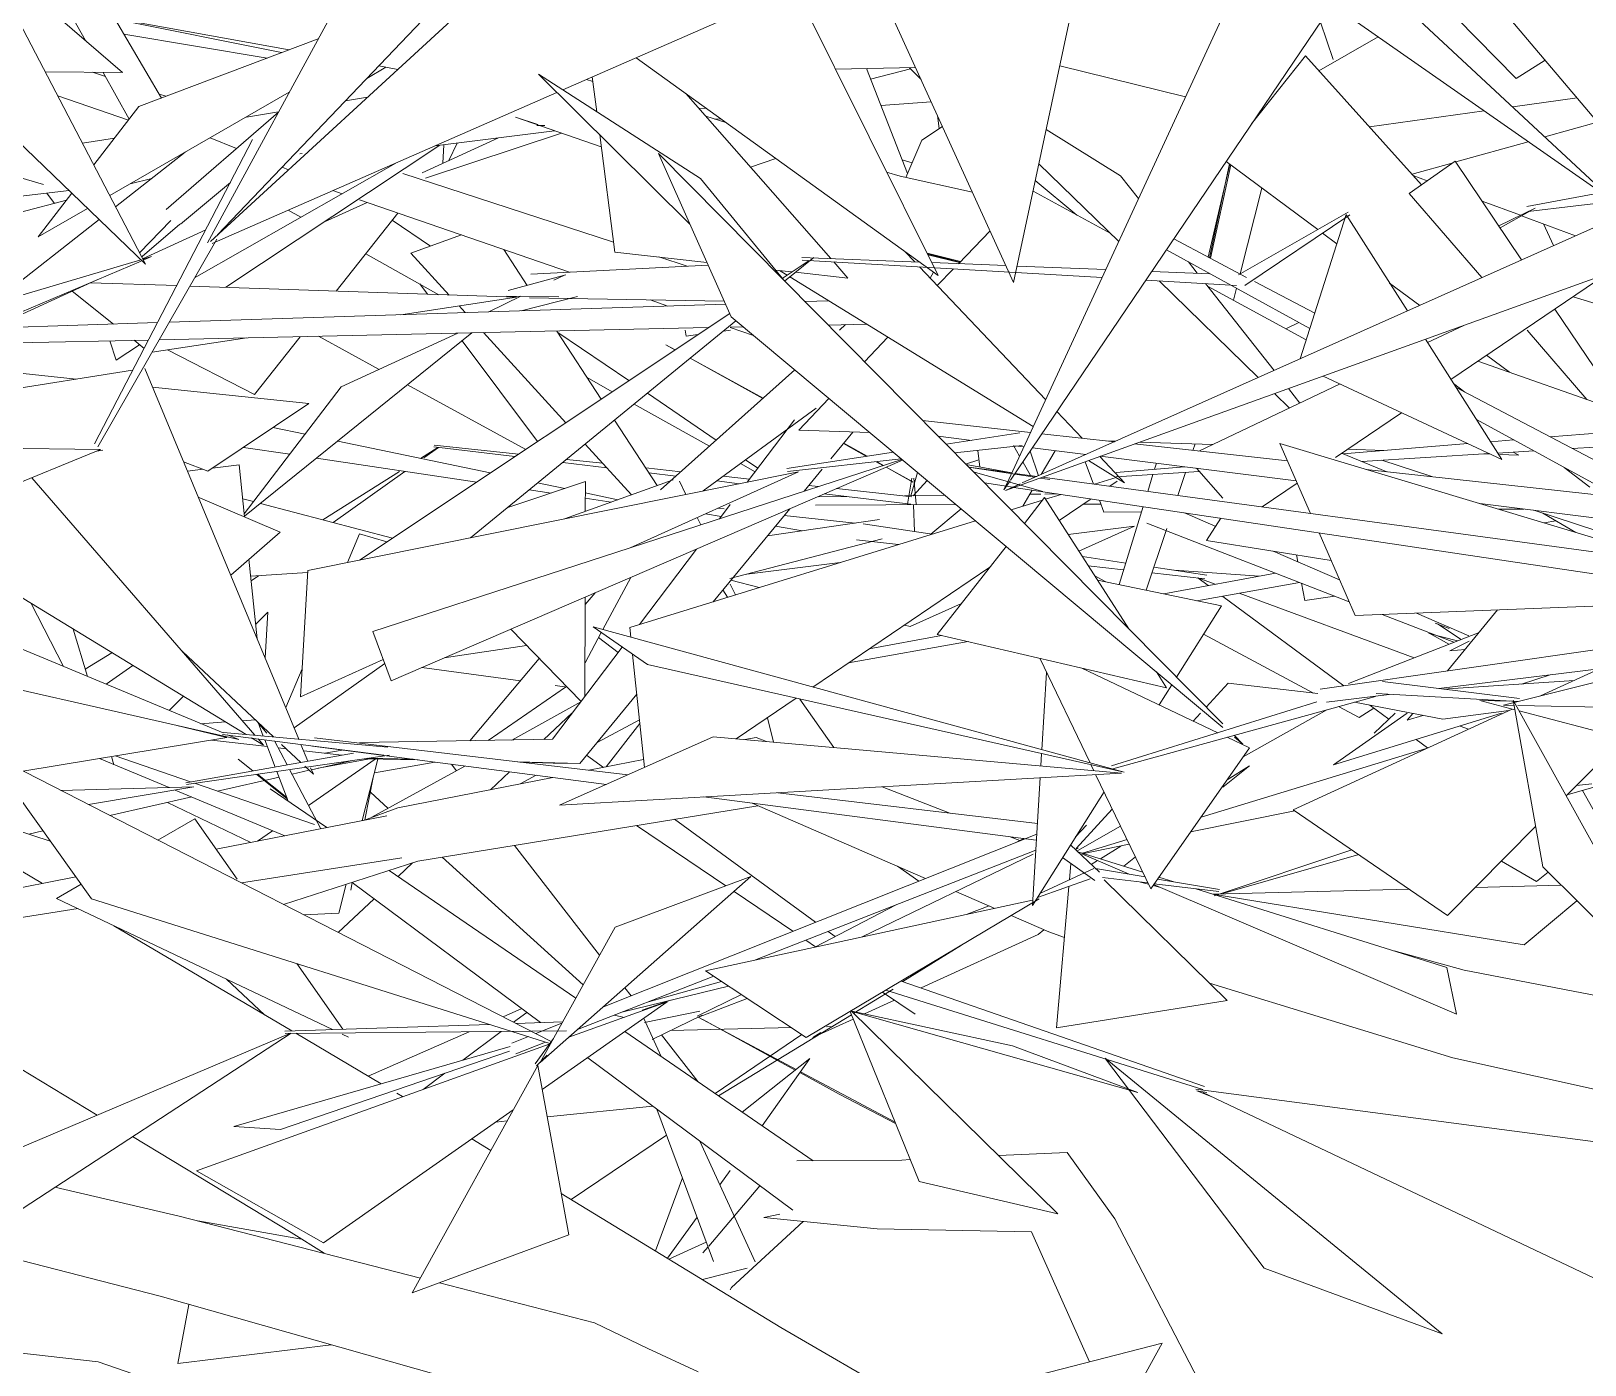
# Model space of a CAD drawing. Header units: millimetres. Extents: x 78096 to 288885, y -20632 to 149556.
# Drawn here: x 250293.4 to 250611.6, y 92564.2 to 92837.4 of the extents above; entities that cross this region are included whole.
import ezdxf

# ---------------------------------------------------------------- set-up
doc = ezdxf.new("R2010")
doc.units = ezdxf.units.MM
doc.layers.add('G-IMPT', color=8, linetype='Continuous', lineweight=9)
doc.layers.add('L-PLNT', color=71, linetype='Continuous', lineweight=9)

# ---------------------------------------------------------------- blocks, each defined once
blk = doc.blocks.new('ZZ-V - Tree Broadleaf 1 - 3dtree rotund SIMPLU-4826059-TOMH A-A')
at = {"layer": 'G-IMPT'}
for p, q in [((24633.05, 92794), (24707.15, 92930.53)), ((24763.08, 92929.82), (24635.14, 92795.63)), ((24822.18, 92898.58), (24798.14, 92785.9)), ((24857.43, 92876.03), (24797.15, 92745.5)), ((24887.23, 92878.02), (24797.53, 92745.41)), ((24798.14, 92785.9), (24758.05, 92873.84)), ((24542.47, 92864.7), (24620.35, 92789.66)), ((24582.74, 92861.94), (24620.35, 92789.66)), ((24693.34, 92849.08), (24633.67, 92794.28)), ((24758.66, 92848.49), (24705.82, 92825.33)), ((24753.57, 92845.83), (24782.71, 92787.29)), ((24896.58, 92843.79), (24930.76, 92803.28)), ((24619.03, 92821.9), (24655.74, 92835.82)), ((24782.71, 92787.29), (24720.84, 92831.91)), ((24700.82, 92828.54), (24734.02, 92807.2)), ((24700.82, 92828.54), (24731.85, 92797.83)), ((24712.77, 92820.86), (24711.85, 92827.97)), ((24613.05, 92803.67), (24649.78, 92824.83)), ((24704.6, 92824.79), (24634.04, 92793.86)), ((24760.7, 92790.76), (24731.01, 92824.57)), ((24619.03, 92821.9), (24609.79, 92809.95)), ((24624.6, 92800.84), (24647.59, 92820.79)), ((24609.91, 92752.86), (24642.31, 92815.14)), ((24716.48, 92792.11), (24713.38, 92816.11)), ((24820.06, 92807.7), (24804.83, 92817.23)), ((24725.41, 92812.28), (24841, 92695.45)), ((24725.41, 92812.28), (24740.33, 92778.81)), ((24955, 92814.11), (24799.91, 92744.81)), ((24744.25, 92809.5), (24749.46, 92811.27)), ((24819.67, 92794.27), (24803.33, 92810.21)), ((24627.51, 92797.83), (24637.75, 92806.39)), ((24734.02, 92807.2), (24751.06, 92786.35)), ((24820.06, 92807.7), (24823.73, 92803.05)), ((24605.3, 92804.15), (24598.4, 92795.23)), ((24802.13, 92804.56), (24817.94, 92795.97)), ((24598.4, 92795.23), (24608.51, 92801.06)), ((24866.69, 92800.27), (24844.22, 92787.43)), ((24867.01, 92799.75), (24845.53, 92785.27)), ((24856.86, 92770.26), (24866.23, 92799.81)), ((24878.79, 92780.06), (24866.3, 92799.69)), ((24619.14, 92791.98), (24625.52, 92798.57)), ((24619.7, 92791.19), (24627.42, 92797.84)), ((24793.32, 92796.49), (24786.83, 92789.72)), ((24610.58, 92752.2), (24634.95, 92794.77)), ((24796.46, 92743.27), (24935.63, 92793.4)), ((24830.93, 92794.79), (24845.87, 92786.93)), ((24531.26, 92752.85), (24619.46, 92790.27)), ((24619.43, 92790.54), (24533.58, 92764.97)), ((24621.61, 92791.19), (24619.83, 92790.66)), ((24619.92, 92790.47), (24621.61, 92791.19)), ((24735.34, 92790), (24716.48, 92792.11)), ((24750.76, 92786.72), (24756.25, 92790.38)), ((24751.26, 92786.15), (24757.22, 92791.03)), ((24754.77, 92790.99), (24778.9, 92790.04)), ((24816.26, 92786.88), (24754.86, 92790.46)), ((24764.22, 92786.75), (24761.3, 92790.08)), ((24775.88, 92792.21), (24777.91, 92790.08)), ((24781.39, 92789.94), (24796.58, 92789.34)), ((24829.43, 92792.56), (24858.83, 92776.47)), ((24833.96, 92790.08), (24835.77, 92787.79)), ((24752.74, 92788.04), (24749.37, 92788.42)), ((24750.22, 92788.32), (24751.75, 92787.38)), ((24752.33, 92787.03), (24802.17, 92756.37)), ((24764.22, 92786.75), (24753.47, 92787.96)), ((24778.88, 92789.06), (24804.71, 92761.88)), ((24785.81, 92788.66), (24782.52, 92785.23)), ((24798.86, 92789.25), (24817.02, 92788.53)), ((24843.78, 92785.27), (24825.23, 92786.35)), ((24826.45, 92788.16), (24838.33, 92787.68)), ((24887.71, 92766.04), (24919.64, 92787.63)), ((24848.24, 92766.41), (24827.95, 92786.2)), ((24837.46, 92785.64), (24851.49, 92767.86)), ((24837.86, 92785.14), (24858.09, 92774.14)), ((24847.49, 92786.08), (24859.82, 92779.59)), ((24664.2, 92729), (24740, 92779.55)), ((24686.9, 92733.57), (24741.29, 92778.01)), ((24841, 92694.73), (24740.33, 92778.81)), ((24882.92, 92773.56), (24890.37, 92777.09)), ((24772.4, 92774.68), (24767.58, 92769.65)), ((24898.16, 92749.6), (24882.48, 92774.25)), ((24893.23, 92769.77), (24931.77, 92756.19)), ((24836.08, 92751.36), (24865.04, 92765.09)), ((24854.42, 92764.15), (24856.77, 92761.17)), ((24861.55, 92766.71), (24898.16, 92749.6)), ((24888.24, 92765.2), (24890.58, 92763.42)), ((24888.76, 92764.37), (24934.01, 92740.58)), ((24760.34, 92762.1), (24754.14, 92755.63)), ((24854.64, 92760.16), (24851.6, 92763.13)), ((24807.03, 92759.44), (24812.21, 92753.99)), ((24864.07, 92750.05), (24877.61, 92759.21)), ((24892.95, 92757.8), (24922, 92741.9)), ((24908.02, 92754.25), (24958.47, 92758.38)), ((24754.14, 92755.63), (24768.69, 92755.13)), ((24779.52, 92757.59), (24801.61, 92755.16)), ((24784.32, 92752.74), (24799.42, 92755.05)), ((24803.95, 92754.9), (24818.82, 92753.26)), ((24958.96, 92754.74), (24912.54, 92751.87)), ((24528.51, 92752.89), (24611.15, 92751.66)), ((24563.74, 92732.19), (24611.15, 92751.66)), ((24610.41, 92751.31), (24611.6, 92751.54)), ((24782.68, 92754.4), (24789.56, 92753.54)), ((24786.08, 92750.96), (24799.87, 92752.5)), ((24799.37, 92750.31), (24798.14, 92752.5)), ((24798.38, 92752.44), (24800.25, 92752.21)), ((24801.99, 92751.99), (24812.93, 92750.63)), ((24817.2, 92753.44), (24819.07, 92753.38)), ((24822.94, 92752.81), (24854.23, 92749.36)), ((24824.03, 92753.2), (24838.87, 92752.69)), ((24858.96, 92738.55), (24852.68, 92752.89)), ((24852.68, 92752.89), (24934.65, 92728.27)), ((24865.63, 92750.78), (24891.16, 92752.87)), ((24866.55, 92751.72), (24873.98, 92751.46)), ((24895.84, 92753.25), (24900.55, 92753.64)), ((24904.67, 92751.38), (24897.32, 92750.93)), ((24666.95, 92714.36), (24775.25, 92749.65)), ((24775.41, 92749.51), (24670.7, 92704.28)), ((24751.72, 92747.76), (24773.52, 92751.09)), ((24751.83, 92747.14), (24775.14, 92749.74)), ((24788.44, 92748.57), (24797.8, 92746.91)), ((24801.58, 92746.34), (24800.04, 92749.11)), ((24803.24, 92746.3), (24801.52, 92751.3)), ((24813.49, 92749.41), (24820.89, 92744.86)), ((24815.78, 92750.23), (24820.89, 92744.86)), ((24815.88, 92750.27), (24856.02, 92745.28)), ((24865.33, 92750.9), (24874.59, 92747.12)), ((24895.55, 92750.82), (24869.49, 92749.2)), ((24894.43, 92750.75), (24895.79, 92750.71)), ((24897.5, 92750.65), (24901.59, 92750.5)), ((24900.43, 92751.14), (24901.59, 92750.5)), ((24754.09, 92747.1), (24653.58, 92726.87)), ((24719.65, 92731.53), (24754.09, 92747.1)), ((24788.95, 92748.06), (24797.78, 92746.86)), ((24789.37, 92747.96), (24802.51, 92745.98)), ((24789.89, 92747.11), (24804.13, 92743.09)), ((24797.14, 92745.49), (24796.18, 92743.41)), ((24797.41, 92745.22), (24796.18, 92743.41)), ((24798.45, 92746.77), (24802.93, 92746.16)), ((24803.54, 92745.82), (24805.55, 92745.52)), ((24804.06, 92746.01), (24986.28, 92721.26)), ((24819.13, 92745.94), (24814.69, 92744.56)), ((24817.84, 92744.14), (24819.37, 92745.17)), ((24819.13, 92746.98), (24833.12, 92748.12)), ((24836.18, 92747.14), (24819.14, 92746.09)), ((24841, 92741.7), (24835.58, 92747.82)), ((24870.33, 92747.59), (24993.56, 92734.02)), ((24910.88, 92747.99), (24916.16, 92743.97)), ((24792.16, 92744.81), (24797.96, 92743.94)), ((24799.52, 92744.64), (24796.46, 92743.27)), ((24798.22, 92743.91), (24969.89, 92718.25)), ((24800.35, 92736.54), (24804.48, 92741.81)), ((24804.48, 92741.81), (24821.72, 92714.94)), ((24807.87, 92742.46), (24804.69, 92741.48)), ((24849.06, 92739.9), (24856.25, 92744.76)), ((24804.07, 92741.29), (24797.62, 92739.3)), ((24807.48, 92737.13), (24814.01, 92741.55)), ((24893.6, 92740.6), (24990.47, 92728.55)), ((24790.33, 92737.05), (24719.55, 92715.22)), ((24840.61, 92737.57), (24837.63, 92733.01)), ((24863.17, 92728.95), (24837.63, 92733.01)), ((24868.12, 92717.66), (24860.71, 92734.57)), ((24782.52, 92713.78), (24796.63, 92731.79)), ((24652.14, 92701.02), (24653.58, 92726.87)), ((24757.02, 92703.01), (24793.31, 92727.55)), ((24860.94, 92702.55), (24988.52, 92720.94)), ((24868.12, 92717.66), (24948.86, 92720.85)), ((24887.01, 92706.31), (24897.24, 92718.81)), ((24666.95, 92714.36), (24670.7, 92704.28)), ((24712.06, 92715.31), (24723.17, 92707.6)), ((24712.06, 92715.31), (24820.81, 92685.56)), ((24719.76, 92713.2), (24719.55, 92715.22)), ((24782.52, 92713.78), (24829.46, 92702.87)), ((24898.51, 92699.28), (24956.18, 92713.81)), ((24887.49, 92710.41), (24891.46, 92712.43)), ((24887.49, 92710.41), (24890.61, 92710.71)), ((24652.14, 92701.02), (24669.07, 92708.67)), ((24722.55, 92686.54), (24720.13, 92709.71)), ((24723.17, 92707.6), (24820.81, 92685.56)), ((24885.22, 92702.69), (24937.39, 92709.08)), ((24827.39, 92706.1), (24829.46, 92702.87)), ((24901.72, 92700.65), (24873.68, 92704.12)), ((24886.14, 92702.58), (24912.92, 92704.33)), ((24902.16, 92703.63), (24908, 92705.48)), ((24918.12, 92706.72), (24906.08, 92701.18)), ((24741.33, 92692.4), (24753.64, 92700.72)), ((24818.48, 92686.27), (24872.23, 92701.1)), ((24862.25, 92699.88), (24875.04, 92701.45)), ((24901.4, 92700.06), (24872.39, 92701.68)), ((24818.21, 92686.84), (24860.26, 92700)), ((24900.23, 92698.49), (24855.4, 92677.88)), ((24878.75, 92697.63), (24863.66, 92687.09)), ((24863.66, 92687.09), (24898.1, 92697.63)), ((24867.97, 92699.93), (24886.05, 92696.41)), ((24878.74, 92696.2), (24879.89, 92697.61)), ((24899.59, 92698.2), (24886.05, 92696.41)), ((24899.71, 92700.15), (24893.64, 92700.22)), ((24893.64, 92700.22), (24900.79, 92698.34)), ((24900.63, 92699.24), (24898.51, 92699.28)), ((24900.44, 92700.33), (24906.54, 92666.18)), ((24931.24, 92644.76), (24900.52, 92700.19)), ((24993.22, 92697.46), (24901.44, 92699.22)), ((24901.67, 92698.12), (24984.03, 92676.51)), ((24878.74, 92696.2), (24881.94, 92697.21)), ((24736.65, 92692.81), (24705.15, 92678.79)), ((24736.65, 92692.81), (24820.23, 92685.4)), ((24843.31, 92693.12), (24845.09, 92691.31)), ((24845.09, 92691.31), (24843.38, 92692.75)), ((24911.31, 92680.72), (24923.02, 92692.51)), ((24820.23, 92685.4), (24705.15, 92678.79)), ((24887, 92656.23), (24855.4, 92677.88)), ((24887, 92656.23), (24905.06, 92674.43)), ((24929.49, 92643.37), (24906.54, 92666.18))]:
    blk.add_line(p, q, dxfattribs=at)
blk = doc.blocks.new('ZZ-V - Tree Broadleaf 2 - 3dtree rotund SIMPLU-4826084-TOMH A-A')
at = {"layer": 'G-IMPT'}
for p, q in [((24872.74, 92856.6), (24901.07, 92827.63)), ((24869.01, 92851.08), (24919.08, 92804.4)), ((24615.64, 92828.87), (24592.65, 92848.76)), ((24649.78, 92833.56), (24599.8, 92842.58)), ((24604.55, 92841.72), (24608.05, 92835.44)), ((24863.39, 92842.78), (24918.45, 92804.28)), ((24614, 92840.01), (24623.64, 92823.64)), ((24860.97, 92839.2), (24863.57, 92831.53)), ((24872.82, 92836.18), (24860.68, 92829.25)), ((24857.95, 92832.28), (24846.89, 92818.39)), ((24857.95, 92832.28), (24881.69, 92805.9)), ((24907.02, 92831.42), (24901.07, 92827.63)), ((24599.86, 92829.04), (24615.64, 92828.87)), ((24611.68, 92828.92), (24617.03, 92819.31)), ((24669.6, 92829.98), (24665.71, 92827.69)), ((24672.06, 92829.53), (24668.14, 92830.24)), ((24778.09, 92829.89), (24761.67, 92829.55)), ((24777.03, 92829.63), (24768.87, 92827.5)), ((24833.36, 92823.91), (24807.61, 92830.28)), ((24711.97, 92827.06), (24710.68, 92827.45)), ((24665.85, 92823.83), (24661.32, 92823.08)), ((24735.28, 92821.49), (24733.62, 92821.59)), ((24781.29, 92822.87), (24770.98, 92822.13)), ((24900.36, 92821.86), (24913.53, 92823.7)), ((24647.6, 92820.81), (24641.02, 92819.73)), ((24713.7, 92813.64), (24696.11, 92819.73)), ((24700.72, 92818.27), (24696.11, 92819.73)), ((24739.21, 92818.66), (24735.09, 92819.93)), ((24738.19, 92819.39), (24736.96, 92819.35)), ((24871.02, 92817.76), (24894.49, 92821.04)), ((24917.75, 92818.7), (24906.97, 92815.69)), ((24614.04, 92815.45), (24607.47, 92814.41)), ((24638.97, 92813.31), (24633.59, 92815.5)), ((24677.03, 92808.37), (24692.69, 92815.5)), ((24677.71, 92807.28), (24705.59, 92816.45)), ((24704.14, 92816.95), (24679.64, 92813.85)), ((24700.54, 92818.01), (24702.17, 92818.04)), ((24599.5, 92805.94), (24577.88, 92812.31)), ((24628.52, 92812.58), (24614.24, 92801.4)), ((24651.94, 92812.26), (24652.48, 92812.28)), ((24681.43, 92814.07), (24681.29, 92810.3)), ((24682.5, 92810.86), (24684.21, 92814.43)), ((24903.52, 92814.72), (24888.68, 92810.57)), ((24649.65, 92808.96), (24648.35, 92809.49)), ((24777.38, 92810.39), (24775.35, 92811)), ((24842.42, 92810.12), (24838.02, 92791.06)), ((24842.34, 92810.17), (24838.25, 92790.94)), ((24842.64, 92809.95), (24838.45, 92790.83)), ((24841.67, 92810.67), (24860.45, 92796.7)), ((24879.17, 92804.14), (24888.58, 92810.72)), ((24888.15, 92810.42), (24879.75, 92808.07)), ((24888.58, 92810.72), (24902.19, 92790.52)), ((24617.21, 92806.06), (24621.66, 92807.21)), ((24774.95, 92807.64), (24772.15, 92808.5)), ((24789.72, 92804.36), (24774.95, 92807.64)), ((24882.86, 92806.72), (24880.01, 92807.77)), ((24903.24, 92801.42), (24928.34, 92806.15)), ((24604.71, 92804.72), (24569.5, 92800.59)), ((24594.8, 92800.3), (24604.19, 92802.71)), ((24600.18, 92804.19), (24601.71, 92802.08)), ((24657.05, 92798.31), (24665.76, 92802.28)), ((24848.99, 92805.23), (24844.52, 92787.64)), ((24879.17, 92804.14), (24894.04, 92786.87)), ((24901.94, 92799.64), (24894.08, 92802.55)), ((24903.52, 92800.44), (24930.52, 92803.57)), ((24649.6, 92800.68), (24652.17, 92799.24)), ((24672.05, 92800.11), (24659.42, 92784.11)), ((24897.49, 92797.49), (24904.94, 92801.09)), ((24897.78, 92797.07), (24903.85, 92800.48)), ((24913.24, 92795.45), (24902.19, 92799.55)), ((24610.88, 92798.77), (24588.66, 92781.37)), ((24632.7, 92796.67), (24619.78, 92790.74)), ((24678.76, 92793.32), (24670.9, 92798.66)), ((24861.41, 92795.98), (24864.33, 92793.82)), ((24665.48, 92791.78), (24680.47, 92783.38)), ((24787.26, 92790.17), (24780.43, 92791.88)), ((24787.15, 92790.05), (24780.48, 92791.77)), ((24787.05, 92789.95), (24780.6, 92791.53)), ((24610.23, 92786.36), (24588.86, 92776.55)), ((24678.14, 92783.46), (24676.56, 92785.57)), ((24843.77, 92784.71), (24843.15, 92782.26)), ((24875.16, 92785.75), (24881.31, 92781.18)), ((24625.2, 92777.74), (24739.15, 92781.45)), ((24755.38, 92781.98), (24760.28, 92782.14)), ((24908.98, 92780.43), (24923.3, 92759.18)), ((24586.97, 92776.49), (24622.81, 92777.66)), ((24740.09, 92776.73), (24742.75, 92776.79)), ((24760.14, 92777.17), (24768.07, 92777.35)), ((24853.91, 92776.41), (24856.58, 92777.7)), ((24593.72, 92773.49), (24620.96, 92774.09)), ((24623.15, 92774.14), (24735.63, 92776.63)), ((24652.06, 92774.78), (24642.7, 92762.93)), ((24655.78, 92774.86), (24668.23, 92768.07)), ((24700.64, 92753.3), (24685.24, 92773.95)), ((24719.34, 92765.77), (24704.78, 92775.65)), ((24903.29, 92776.14), (24915.54, 92761.91)), ((24624.86, 92772.1), (24642.7, 92762.93)), ((24728.81, 92772.08), (24726.95, 92773.11)), ((24726.95, 92773.11), (24728.8, 92772.08)), ((24895.02, 92770.98), (24899.73, 92767.48)), ((24617.73, 92767.9), (24573.76, 92761.01)), ((24606.17, 92766.09), (24576.35, 92769.23)), ((24620.2, 92768.29), (24651.78, 92692.31)), ((24731.91, 92770.35), (24746.76, 92762.1)), ((24746.84, 92762.17), (24731.93, 92770.37)), ((24653.79, 92761.07), (24621.8, 92764.44)), ((24674.03, 92764.91), (24698.23, 92751.7)), ((24710.79, 92766.39), (24715.94, 92763.51)), ((24653.79, 92761.07), (24633.13, 92747.21)), ((24720.45, 92760.98), (24735.84, 92752.36)), ((24737.24, 92753.61), (24723.14, 92763.18)), ((24676.69, 92749.84), (24680.26, 92752.09)), ((24680.36, 92752.08), (24677.39, 92749.96)), ((24679.39, 92752.19), (24695.98, 92750.2)), ((24696.75, 92750.71), (24679.47, 92752.58)), ((24763.31, 92752.89), (24768.05, 92750.26)), ((24763.35, 92752.95), (24768.13, 92750.27)), ((24835.32, 92752.81), (24834.88, 92751.49)), ((24628.16, 92749.13), (24633.13, 92747.21)), ((24639.56, 92748.52), (24634.1, 92747.86)), ((24639.56, 92748.52), (24640.66, 92737.86)), ((24705.8, 92749.02), (24714.87, 92747.93)), ((24714.04, 92748.84), (24706.57, 92749.65)), ((24742.23, 92748.77), (24745.19, 92747.11)), ((24745.74, 92747.84), (24743.26, 92749.52)), ((24770.01, 92749.17), (24771.4, 92748.4)), ((24770.27, 92749.06), (24771.44, 92748.41)), ((24791.06, 92749.56), (24788.33, 92748.68)), ((24812.82, 92749.16), (24814.5, 92744.59)), ((24827.39, 92748.84), (24827.02, 92747.62)), ((24597.08, 92745.88), (24642.79, 92693.12)), ((24632.08, 92747.61), (24628.95, 92747.24)), ((24656.69, 92737.25), (24672.39, 92747.14)), ((24673.5, 92747.19), (24658.78, 92736.7)), ((24694.38, 92739.69), (24710.45, 92745.08)), ((24710.45, 92745.08), (24710.44, 92739)), ((24729.97, 92747.12), (24722.8, 92747.89)), ((24723.44, 92746.89), (24728.97, 92746.23)), ((24737.38, 92745.22), (24741.98, 92744.66)), ((24744.05, 92745.6), (24738.69, 92746.18)), ((24772.03, 92748.04), (24777.48, 92745.01)), ((24772.06, 92748.06), (24777.48, 92745.02)), ((24777.29, 92745.78), (24776.41, 92740.45)), ((24778.48, 92746.95), (24777.07, 92742.18)), ((24780.45, 92745.3), (24777.61, 92742.19)), ((24777.73, 92745.78), (24778.21, 92740.45)), ((24826.69, 92746.56), (24825.62, 92743.08)), ((24833.36, 92746.97), (24831.78, 92742.24)), ((24631.17, 92741.89), (24647.96, 92734.75)), ((24758.14, 92744.07), (24756.21, 92744.28)), ((24758.24, 92741.94), (24764.01, 92742.01)), ((24759.36, 92742.57), (24777.11, 92740.44)), ((24777.31, 92742), (24761.89, 92743.67)), ((24775.78, 92742.17), (24784.07, 92742.28)), ((24801.46, 92742.5), (24803.71, 92742.53)), ((24804.54, 92742.54), (24807.12, 92742.58)), ((24786.36, 92740.37), (24757.57, 92740.25)), ((24777.87, 92734.85), (24777.66, 92740.33)), ((24787.39, 92739.51), (24781.19, 92734.35)), ((24816.01, 92740.49), (24812.43, 92740.48)), ((24815.72, 92741.29), (24816.63, 92738.81)), ((24816.63, 92738.81), (24824.32, 92738.87)), ((24824.65, 92739.96), (24819.74, 92724)), ((24839.53, 92735.92), (24833.12, 92738.69)), ((24897.48, 92739.44), (24902.65, 92739.48)), ((24913.27, 92734.69), (24906.55, 92738.62)), ((24571.76, 92735.49), (24640.97, 92693.29)), ((24829.52, 92735.51), (24825.28, 92722.85)), ((24866.87, 92720.49), (24825.41, 92736.6)), ((24906.81, 92736.63), (24909.19, 92737.08)), ((24637.81, 92725.93), (24647.96, 92734.75)), ((24664.2, 92734.39), (24661.7, 92728.5)), ((24669.82, 92732.75), (24664.2, 92734.39)), ((24641.55, 92729.18), (24643.22, 92712.9)), ((24864.92, 92724.95), (24851.29, 92730.84)), ((24856.08, 92730.08), (24856.33, 92728.66)), ((24828.92, 92722.09), (24851.77, 92726.36)), ((24636.29, 92693.61), (24564.79, 92723.38)), ((24643.49, 92725.8), (24642.01, 92724.75)), ((24840.72, 92719.62), (24815.31, 92724.93)), ((24835.64, 92720.68), (24856.69, 92724.45)), ((24857.12, 92724.28), (24857.76, 92720.73)), ((24596.95, 92720.13), (24603.56, 92707.23)), ((24710.41, 92721.43), (24710.37, 92701.12)), ((24840.72, 92719.62), (24831.52, 92705.04)), ((24857.76, 92720.73), (24863.91, 92721.64)), ((24645.41, 92718.33), (24642.92, 92715.84)), ((24645.41, 92718.33), (24644.84, 92709.01)), ((24888.29, 92712.17), (24873.61, 92717.88)), ((24891.38, 92713.52), (24880.65, 92718.15)), ((24605.58, 92714.87), (24608.48, 92705.19)), ((24695.16, 92714.85), (24709.57, 92700.06)), ((24717.19, 92710.12), (24713.15, 92713.13)), ((24768.57, 92710.82), (24783.36, 92713.58)), ((24893.47, 92714.21), (24866.74, 92703.71)), ((24889.07, 92712.48), (24883.21, 92713.95)), ((24887.28, 92711.78), (24883.4, 92714)), ((24887.37, 92715.03), (24884.49, 92716.11)), ((24889.82, 92712.77), (24884.93, 92715.97)), ((24608.04, 92706.64), (24613.47, 92710.05)), ((24627.95, 92710.26), (24646.61, 92692.78)), ((24681.53, 92708.96), (24698.42, 92711.49)), ((24764.31, 92707.94), (24788.81, 92712.32)), ((24617.74, 92707.45), (24612.32, 92703.59)), ((24652.46, 92706.77), (24649.08, 92698.81)), ((24669.38, 92707.83), (24650.79, 92694.68)), ((24676.97, 92706.99), (24697.15, 92704.26)), ((24803.49, 92708.91), (24813.81, 92687.48)), ((24812.15, 92706.9), (24839.94, 92693.64)), ((24579.62, 92705.82), (24639.47, 92692.28)), ((24803.93, 92690.18), (24804.89, 92705.99)), ((24837.59, 92698.9), (24842.1, 92703.8)), ((24860.42, 92701.66), (24842.1, 92703.8)), ((24628.14, 92701.11), (24625.23, 92698.21)), ((24704.24, 92703.31), (24706.74, 92702.97)), ((24830.53, 92703.48), (24827.93, 92699.37)), ((24709.49, 92699.95), (24695.4, 92692.16)), ((24701.96, 92692.27), (24707.66, 92697.63)), ((24834.94, 92696.02), (24836.42, 92697.63)), ((24862.27, 92698.36), (24845.18, 92688.7)), ((24871.99, 92693.55), (24876.26, 92697.63)), ((24636.99, 92692.66), (24626.75, 92695.16)), ((24631.73, 92695.5), (24636.76, 92695.86)), ((24640.21, 92696.1), (24642.86, 92696.28)), ((24643.4, 92695.78), (24645.21, 92693.54)), ((24643.43, 92695.76), (24644.49, 92692.97)), ((24712.84, 92691.63), (24721.53, 92696.29)), ((24721.6, 92695.57), (24714.7, 92686.64)), ((24891.29, 92694.39), (24889.6, 92695.03)), ((24595.25, 92685.81), (24636.99, 92692.66)), ((24636.14, 92693.32), (24669.15, 92689.09)), ((24636.34, 92693.71), (24669.96, 92690.67)), ((24639.47, 92692.28), (24637.16, 92693.24)), ((24642.04, 92692.64), (24644.52, 92691.12)), ((24643.42, 92692.39), (24644.52, 92691.12)), ((24644.78, 92692.22), (24646.92, 92686.63)), ((24646.8, 92691.96), (24649.38, 92687.07)), ((24648.25, 92691.24), (24652.18, 92687.56)), ((24652.21, 92691.26), (24653.64, 92687.82)), ((24654.55, 92690.88), (24714.77, 92683.07)), ((24654.95, 92692.63), (24719.12, 92685.01)), ((24745.4, 92692.69), (24743.11, 92692.24)), ((24747.57, 92691.84), (24745.4, 92692.69)), ((24841.86, 92692.72), (24846.47, 92690.53)), ((24587.93, 92689.56), (24609.28, 92659.65)), ((24587.93, 92689.56), (24703.46, 92630.38)), ((24610.95, 92688.38), (24625.2, 92682.43)), ((24613.38, 92688.78), (24613.9, 92687.05)), ((24614.15, 92688.91), (24629.61, 92683.59)), ((24628.62, 92683.41), (24662.94, 92689.45)), ((24628.75, 92683.02), (24670.31, 92689.09)), ((24639.33, 92688.24), (24642.38, 92685.83)), ((24639.33, 92688.24), (24642.33, 92685.83)), ((24722.38, 92688.16), (24711.18, 92685.95)), ((24803.73, 92686.86), (24803.88, 92689.38)), ((24846.47, 92690.53), (24826.23, 92661.7)), ((24882.63, 92690.4), (24836.53, 92676.37)), ((24643.19, 92685.13), (24649.41, 92680.13)), ((24643.27, 92685.14), (24649.32, 92680.38)), ((24647.27, 92685.72), (24649.6, 92679.65)), ((24649.88, 92686.11), (24656.26, 92674)), ((24653, 92686.79), (24654.75, 92685.14)), ((24654.19, 92686.49), (24654.75, 92685.14)), ((24685.76, 92686.83), (24666.75, 92676.33)), ((24703.79, 92684.5), (24672.06, 92678.25)), ((24690.99, 92681.98), (24694.9, 92685.65)), ((24697.09, 92683.18), (24700.37, 92684.94)), ((24813.99, 92687.1), (24814.57, 92685.9)), ((24814.95, 92685.1), (24826.23, 92661.7)), ((24630.29, 92682.56), (24602.97, 92681.85)), ((24608.66, 92678.94), (24630.29, 92682.56)), ((24626.43, 92681.92), (24648.88, 92672.54)), ((24630.43, 92683.3), (24654.98, 92674.85)), ((24645.88, 92682.19), (24657.51, 92674.23)), ((24749.86, 92681.36), (24803.01, 92675.05)), ((24785.11, 92677.18), (24771.25, 92682.59)), ((24801.99, 92658.27), (24803.58, 92684.45)), ((24816.67, 92681.53), (24801.99, 92658.27)), ((24921.31, 92683.72), (24911.5, 92680.91)), ((24913.4, 92682.82), (24916.56, 92683.18)), ((24917.36, 92676.96), (24914.68, 92681.82)), ((24672.06, 92678.25), (24664.99, 92675.7)), ((24745.76, 92678.71), (24676.16, 92667.36)), ((24734.68, 92680.49), (24802.8, 92671.65)), ((24780.12, 92663.81), (24744.64, 92679.2)), ((24600.85, 92671.46), (24588.23, 92675.52)), ((24622.86, 92671.66), (24630.46, 92676.03)), ((24639.17, 92663.65), (24630.46, 92676.03)), ((24634.86, 92669.78), (24669.76, 92676.63)), ((24810.93, 92669.95), (24818.36, 92678.02)), ((24855.73, 92677.66), (24834.4, 92673.34)), ((24599.25, 92662.8), (24580.07, 92674.16)), ((24802.88, 92672.87), (24714.16, 92637.53)), ((24799.43, 92671.58), (24797.47, 92672.34)), ((24798.75, 92671.23), (24800.21, 92671.99)), ((24813.08, 92674.69), (24810.85, 92672.31)), ((24820.06, 92674.5), (24811.28, 92669.54)), ((24821.38, 92671.76), (24812.25, 92668.99)), ((24802.68, 92669.6), (24745.27, 92647.12)), ((24767.14, 92651.83), (24802.16, 92668.78)), ((24815.71, 92665.09), (24809.83, 92670.69)), ((24810.95, 92669.81), (24811.34, 92669.99)), ((24811.3, 92669.28), (24824.58, 92665.12)), ((24821.82, 92664.67), (24812.1, 92668.84)), ((24821.84, 92670.8), (24812.5, 92668.91)), ((24867.41, 92669.65), (24839.21, 92660.21)), ((24868.82, 92668.69), (24841, 92660.72)), ((24640.01, 92662.88), (24672.86, 92668.06)), ((24676.16, 92667.36), (24648.63, 92658.46)), ((24670.3, 92665.46), (24708.5, 92639.29)), ((24672.1, 92664.23), (24675.05, 92667)), ((24803.52, 92660.7), (24814.57, 92665.84)), ((24814.78, 92663.36), (24808.17, 92668.07)), ((24809.87, 92666.87), (24809.58, 92663.52)), ((24825.06, 92664.12), (24814.91, 92665.85)), ((24898.04, 92667.35), (24905.24, 92663.17)), ((24550.74, 92653.28), (24606.08, 92664.14)), ((24602.13, 92659.72), (24607.16, 92662.62)), ((24662.68, 92663), (24701.29, 92634.27)), ((24744.36, 92664.2), (24701.18, 92626.08)), ((24744.36, 92664.2), (24716.56, 92653.85)), ((24803.02, 92659.92), (24813.82, 92663.7)), ((24825.65, 92662.89), (24816.37, 92664.02)), ((24841.91, 92638.77), (24816.72, 92663.49)), ((24825.78, 92662.63), (24824.14, 92663.07)), ((24828.01, 92662.02), (24826.7, 92662.38)), ((24888.83, 92635.97), (24826.81, 92662.53)), ((24840.15, 92661.14), (24826.95, 92662.73)), ((24840.32, 92661.52), (24827.62, 92663.68)), ((24827.9, 92664.08), (24830.96, 92663.11)), ((24910.3, 92662.44), (24892.71, 92661.98)), ((24907.65, 92665.08), (24905.24, 92663.17)), ((24602.13, 92659.72), (24658.68, 92632.85)), ((24609.28, 92659.65), (24703.2, 92630.02)), ((24659.85, 92652.72), (24667.21, 92659.64)), ((24735.03, 92644.91), (24802.05, 92659.35)), ((24755.7, 92631.22), (24803.39, 92659.63)), ((24794.27, 92657.67), (24786.33, 92661.12)), ((24809.46, 92662.18), (24806.93, 92633.2)), ((24835.45, 92661.71), (24886.84, 92645.58)), ((24879.13, 92661.62), (24838.93, 92660.55)), ((24838.93, 92660.55), (24902.72, 92650.23)), ((24913.51, 92659.25), (24902.72, 92650.23)), ((24561.65, 92650.54), (24606.56, 92657.62)), ((24757.44, 92649.74), (24774.11, 92658.41)), ((24793.12, 92658.17), (24788.66, 92656.46)), ((24805.38, 92652.85), (24797.64, 92656.21)), ((24650.32, 92632.57), (24613.9, 92654.13)), ((24701.18, 92626.08), (24716.56, 92653.85)), ((24808.55, 92651.73), (24805.38, 92652.85)), ((24610.45, 92615.33), (24555.56, 92648.58)), ((24660.81, 92632.92), (24651.34, 92646.38)), ((24890.41, 92645.05), (24876.1, 92648.95)), ((24644.72, 92635.89), (24636.93, 92643.18)), ((24736.74, 92643.78), (24708.87, 92632.87)), ((24735.03, 92644.91), (24755.7, 92631.22)), ((24888.83, 92635.97), (24886.84, 92645.58)), ((24923.53, 92638.65), (24890.41, 92645.05)), ((24717.93, 92636.41), (24739.79, 92641.76)), ((24723.38, 92638.55), (24738.36, 92642.71)), ((24742.42, 92640.02), (24733.33, 92635.56)), ((24888.1, 92627.03), (24838.24, 92642.37)), ((24693.58, 92635.44), (24697.44, 92637.14)), ((24701.61, 92620.55), (24727.23, 92638.5)), ((24707.05, 92631.26), (24727.23, 92638.5)), ((24743.61, 92639.23), (24733.6, 92635.41)), ((24841.91, 92638.77), (24806.93, 92633.2)), ((24648.92, 92632.52), (24690.81, 92633.92)), ((24695.74, 92634.34), (24698.47, 92636.37)), ((24696.19, 92634.1), (24705.8, 92634.42)), ((24705.65, 92634.15), (24700.28, 92632.01)), ((24716.43, 92635.83), (24718.36, 92635.32)), ((24722.42, 92635.14), (24726, 92627.31)), ((24733.88, 92636.62), (24722.54, 92634.3)), ((24734.38, 92635.79), (24724.11, 92630.82)), ((24753.64, 92624.7), (24733.58, 92635.4)), ((24753.44, 92624.55), (24734.52, 92634.89)), ((24778.81, 92601.73), (24764.65, 92636.56)), ((24764.91, 92636.71), (24807.19, 92595.1)), ((24797.9, 92629.52), (24764.99, 92636.63)), ((24765.09, 92636.53), (24823.61, 92619.96)), ((24574.61, 92582.81), (24650.2, 92632.08)), ((24649.9, 92632.07), (24578.07, 92601.58)), ((24648.96, 92632.06), (24706.56, 92632.57)), ((24668.62, 92621.74), (24651.14, 92632.08)), ((24660.65, 92631.91), (24661.96, 92631.29)), ((24665.94, 92623.33), (24686.63, 92632.4)), ((24685.32, 92626.58), (24693.21, 92632.46)), ((24698.78, 92631.41), (24695.37, 92630.05)), ((24700.19, 92625.84), (24703.91, 92631.01)), ((24718.54, 92632.42), (24757.12, 92605.99)), ((24630.84, 92603.91), (24703.06, 92629.83)), ((24638.45, 92612.99), (24695.02, 92629.39)), ((24694.92, 92628.4), (24648, 92612.38)), ((24702.3, 92630.3), (24696.19, 92627.9)), ((24700.47, 92625.4), (24702.65, 92627.63)), ((24797.9, 92629.52), (24823.61, 92619.96)), ((24675, 92578.91), (24700.7, 92625.51)), ((24707.06, 92590.83), (24700.7, 92625.51)), ((24710.94, 92627.09), (24752.93, 92595.84)), ((24756.45, 92626.92), (24742.55, 92615.96)), ((24756.45, 92626.92), (24746.65, 92613.16)), ((24762.44, 92619.63), (24754.39, 92624.03)), ((24773.87, 92613.9), (24754.53, 92624.22)), ((24933.58, 92616.95), (24888.1, 92627.03)), ((24677.22, 92620.56), (24681.7, 92623.89)), ((24673.01, 92619.12), (24671.81, 92619.85)), ((24773.97, 92613.64), (24762.44, 92619.63)), ((24656.82, 92589.16), (24695.67, 92616.38)), ((24725.07, 92616.57), (24736.72, 92585.31)), ((24638.45, 92612.99), (24648, 92612.38)), ((24650.19, 92591.25), (24617.73, 92610.92)), ((24691.09, 92608.09), (24687.21, 92610.46)), ((24733.9, 92610), (24745.2, 92585.26)), ((24775.25, 92606.13), (24753.74, 92605.96)), ((24776.99, 92606.21), (24775.25, 92606.13)), ((24809.15, 92607.67), (24795.07, 92607.03)), ((24809.15, 92607.67), (24818.87, 92594.11)), ((24656.82, 92589.16), (24630.84, 92603.91)), ((24730.32, 92602.5), (24724.8, 92587.53)), ((24740.09, 92603.95), (24738, 92601.02)), ((24627.29, 92594.66), (24601.83, 92600.56)), ((24750.5, 92571.85), (24705.5, 92599.29)), ((24746.18, 92600.86), (24735.71, 92588.49)), ((24778.81, 92601.73), (24807.19, 92595.1)), ((24676.69, 92581.96), (24627.29, 92594.66)), ((24652.34, 92589.91), (24631.09, 92593.68)), ((24733.32, 92594.44), (24727.3, 92586)), ((24755.02, 92593.55), (24740.36, 92579.99)), ((24750.26, 92595.05), (24747.01, 92594.34)), ((24770.24, 92592.04), (24747.01, 92594.34)), ((24841.05, 92551.36), (24818.87, 92594.11)), ((24656.98, 92587.03), (24650.19, 92591.25)), ((24675, 92578.91), (24707.06, 92590.83)), ((24727.55, 92585.84), (24735.17, 92589.28)), ((24801.84, 92591.4), (24770.24, 92592.04)), ((24813.72, 92564.82), (24801.84, 92591.4)), ((24623.36, 92578.23), (24583.34, 92588.5)), ((24735.59, 92588.35), (24734.53, 92587.09)), ((24734.43, 92581.65), (24743.6, 92583.95)), ((24712.35, 92572.8), (24680.55, 92580.97)), ((24740.36, 92579.99), (24740.09, 92579.51)), ((24707.21, 92554.47), (24623.36, 92578.23)), ((24627.01, 92564.47), (24629.27, 92576.56)), ((24610.65, 92564.79), (24555.48, 92570.99)), ((24723.25, 92567.51), (24712.35, 92572.8)), ((24778.27, 92555.69), (24750.5, 92571.85)), ((24627.01, 92564.47), (24658.39, 92568.3)), ((24723.25, 92567.51), (24733.57, 92562.75)), ((24693.19, 92536.35), (24610.65, 92564.79))]:
    blk.add_line(p, q, dxfattribs=at)
blk = doc.blocks.new('ZZ-V - Tree Broadleaf 2 - 3dtree rotund SIMPLU-4826109-TOMH A-A')
at = {"layer": 'G-IMPT'}
for p, q in [((24648.23, 92832.97), (24614.12, 92839.81)), ((24615.93, 92836.75), (24645.26, 92831.84)), ((24609.48, 92828.94), (24612.15, 92828.07)), ((24768.01, 92829.68), (24776.45, 92808.21)), ((24779.2, 92827.44), (24776.8, 92829.86)), ((24602.42, 92824.11), (24616.89, 92819.13)), ((24623.15, 92824.48), (24624.6, 92824.01)), ((24782.56, 92820.08), (24782.88, 92817.39)), ((24779.38, 92815.02), (24776.1, 92807.39)), ((24783.57, 92817.85), (24779.38, 92815.02)), ((24680.65, 92813.98), (24636.83, 92784.89)), ((24630.4, 92786.82), (24671.6, 92810.33)), ((24673.09, 92808.2), (24716.22, 92794.13)), ((24811.12, 92799.67), (24802.59, 92806.74)), ((24658.76, 92804.69), (24660.61, 92804.06)), ((24664.22, 92802.81), (24707.2, 92788)), ((24908.72, 92793.43), (24906.66, 92797.89)), ((24685.06, 92795.63), (24674.73, 92791.85)), ((24674.73, 92791.85), (24682.53, 92783.31)), ((24693.76, 92792.63), (24698.54, 92785.27)), ((24725.51, 92791.1), (24731.29, 92789.22)), ((24694.66, 92784.21), (24706.43, 92787.43)), ((24699.3, 92787.6), (24735.59, 92789.43)), ((24704.02, 92786.34), (24706.15, 92787.37)), ((24781.72, 92788), (24781.08, 92786.74)), ((24605.33, 92784.11), (24613.81, 92777.36)), ((24609.11, 92785.84), (24626.75, 92785.24)), ((24629.45, 92785.14), (24696.31, 92782.84)), ((24672.64, 92779.28), (24696.31, 92782.84)), ((24684.57, 92781.08), (24685.82, 92779.71)), ((24690.65, 92779.87), (24697.22, 92783.05)), ((24694.33, 92783.1), (24705.04, 92782.91)), ((24697.27, 92780.08), (24708.81, 92782.98)), ((24698.99, 92782.76), (24738.9, 92782.02)), ((24723.73, 92782.3), (24727.32, 92781.06)), ((24938.92, 92774.99), (24912.72, 92782.95)), ((24762.49, 92776.14), (24763.74, 92777.25)), ((24613.06, 92773.92), (24614.38, 92769.98)), ((24618.01, 92774.03), (24620.07, 92772.39)), ((24621.71, 92771.63), (24641.09, 92774.54)), ((24640.65, 92737.98), (24687.23, 92775.56)), ((24660.45, 92764.49), (24684.34, 92775.5)), ((24689.57, 92775.61), (24706.43, 92757.16)), ((24704.59, 92775.94), (24713.65, 92761.98)), ((24731.06, 92774.87), (24730.91, 92776.14)), ((24733.5, 92775.21), (24731.06, 92774.87)), ((24740.16, 92776.14), (24738.76, 92775.94)), ((24740.09, 92776.67), (24744.87, 92775.02)), ((24619.13, 92773.14), (24614.38, 92769.98)), ((24725.83, 92743.43), (24753.32, 92767.96)), ((24660.45, 92764.49), (24640.59, 92738.51)), ((24716.43, 92757.7), (24725.13, 92744.3)), ((24734.59, 92743.18), (24757.74, 92760.13)), ((24753.26, 92757.77), (24743.58, 92744.99)), ((24646.47, 92756.16), (24653.03, 92754.79)), ((24765.25, 92755.25), (24760.71, 92749.74)), ((24649.9, 92750.7), (24640.43, 92752.1)), ((24659.75, 92753.39), (24690.97, 92746.86)), ((24710.42, 92752.79), (24719.91, 92742.41)), ((24790.82, 92751.49), (24791.23, 92748.08)), ((24806.64, 92751.42), (24803.82, 92746.56)), ((24688.2, 92745.01), (24655.4, 92749.88)), ((24883.78, 92746.11), (24873.59, 92749.46)), ((24706.16, 92737.45), (24728.4, 92745.48)), ((24731.05, 92742.46), (24729.72, 92745.16)), ((24758.97, 92747.63), (24755.27, 92743.14)), ((24703.47, 92742.74), (24698.94, 92743.41)), ((24700.67, 92744.83), (24706.23, 92743.67)), ((24710.44, 92742.78), (24717.08, 92741.39)), ((24801.95, 92743.35), (24800.03, 92740.04)), ((24642.49, 92741), (24640.28, 92741.58)), ((24670.94, 92733.5), (24643.92, 92740.62)), ((24715.75, 92740.91), (24710.44, 92741.7)), ((24752.29, 92739.52), (24736.6, 92720.48)), ((24737.57, 92739.63), (24738.84, 92739.49)), ((24740.09, 92740.37), (24737.9, 92737.48)), ((24927.13, 92731.84), (24904.72, 92739.22)), ((24734.1, 92736.24), (24733.37, 92737.73)), ((24735.03, 92738.49), (24738.24, 92737.93)), ((24770.71, 92737.31), (24747.72, 92733.97)), ((24749.38, 92735.98), (24754.91, 92735.02)), ((24751.17, 92738.16), (24765.71, 92736.58)), ((24781.45, 92734.31), (24767.37, 92736.41)), ((24809.31, 92734.28), (24822.91, 92735.97)), ((24811.51, 92730.86), (24822.91, 92735.97)), ((24771.22, 92733.38), (24740.06, 92725.23)), ((24774.59, 92732.19), (24765.98, 92733.16)), ((24733.21, 92731.28), (24721.51, 92715.82)), ((24821.1, 92728.41), (24812.23, 92729.73)), ((24641.91, 92725.69), (24653.56, 92726.48)), ((24743.5, 92726.13), (24762.61, 92728.5)), ((24820.67, 92727.04), (24813.44, 92727.85)), ((24837.34, 92725.17), (24826.46, 92726.39)), ((24837.7, 92725.94), (24826.85, 92727.55)), ((24848.45, 92725.74), (24831.08, 92726.92)), ((24714.03, 92714.77), (24719.75, 92725.47)), ((24739.56, 92721.39), (24738.59, 92722.89)), ((24741.16, 92721.88), (24740.09, 92724.05)), ((24746.05, 92723.39), (24740.25, 92724.9)), ((24817.03, 92724.57), (24814.76, 92725.79)), ((24838, 92723.78), (24835.85, 92725.37)), ((24839.43, 92724.05), (24835.89, 92725.36)), ((24710.4, 92719.89), (24712.46, 92722.32)), ((24776.94, 92715.39), (24787.48, 92720.11)), ((24865.77, 92703.25), (24841, 92721.56)), ((24880.21, 92709), (24844.34, 92722.24)), ((24710.38, 92707.97), (24713.7, 92714.17)), ((24776.94, 92715.39), (24775.77, 92715.69)), ((24859.54, 92701.77), (24837.06, 92713.82)), ((24718, 92711.19), (24703.7, 92692.3)), ((24686.76, 92692.02), (24701.02, 92708.83)), ((24706.4, 92703.01), (24690.56, 92692.08)), ((24720.98, 92701.52), (24709.33, 92687.37)), ((24754.34, 92700.56), (24761.35, 92690.62)), ((24868.9, 92696.74), (24864.67, 92699.02)), ((24871.9, 92698.71), (24868.9, 92696.74)), ((24875, 92696.42), (24871.07, 92699.32)), ((24749.01, 92691.71), (24747.72, 92696.72)), ((24633.88, 92692.15), (24645.32, 92690.82)), ((24703.7, 92692.3), (24664.23, 92691.65)), ((24882.94, 92690.55), (24880.61, 92692.28)), ((24647.54, 92690.56), (24649.18, 92690.37)), ((24652.76, 92689.95), (24660.59, 92689.04)), ((24653.76, 92678.75), (24667.38, 92688.26)), ((24662.73, 92687.98), (24654.37, 92686.08)), ((24655.72, 92686.38), (24666.3, 92688.28)), ((24660.62, 92690.1), (24657.08, 92689.46)), ((24667.96, 92688.25), (24664.77, 92675.65)), ((24676.21, 92688.07), (24665.44, 92688.3)), ((24675.41, 92688.18), (24665.82, 92688.43)), ((24675.15, 92688.21), (24665.86, 92688.44)), ((24709.33, 92687.37), (24696.58, 92687.68)), ((24714.15, 92686.53), (24710.71, 92689.04)), ((24647.72, 92684.56), (24635.12, 92681.69)), ((24653.88, 92685.96), (24650.38, 92685.17)), ((24667.09, 92684.79), (24665.28, 92675.8)), ((24679.63, 92687.63), (24667.26, 92685.46)), ((24683.03, 92687.19), (24684.02, 92685.92)), ((24709.33, 92687.37), (24697.02, 92687.63)), ((24703.84, 92687.42), (24697.38, 92687.59)), ((24709.33, 92687.37), (24703.84, 92687.42)), ((24846.49, 92686.85), (24841, 92682.48)), ((24846.49, 92686.85), (24841.87, 92683.98)), ((24670.06, 92678.16), (24666.42, 92681.45)), ((24629.85, 92680.49), (24613.09, 92676.67)), ((24624.89, 92679.36), (24641.95, 92671.18)), ((24757.58, 92654.83), (24728.68, 92675.93)), ((24599.36, 92673.54), (24596.45, 92672.88)), ((24643.29, 92671.44), (24646.36, 92673.59)), ((24739.21, 92662.28), (24720.95, 92674.66)), ((24695.92, 92670.58), (24713.37, 92648.09)), ((24820.11, 92670.45), (24815.91, 92667.84)), ((24710, 92642), (24681.1, 92668.16)), ((24774.36, 92666.31), (24778.74, 92663.26)), ((24815.31, 92667.46), (24814.04, 92666.67)), ((24823.09, 92668.21), (24820.73, 92666.33)), ((24661.47, 92662.61), (24659.97, 92656.71)), ((24662.71, 92662.98), (24662.39, 92661.39)), ((24752.93, 92652.98), (24740.89, 92661.14)), ((24652.79, 92656.34), (24659.97, 92656.71)), ((24761.59, 92651.9), (24760.15, 92652.95)), ((24804.37, 92653.29), (24803.18, 92652.35)), ((24757.59, 92649.82), (24755.61, 92651.17)), ((24787.5, 92650.17), (24775.45, 92642.67)), ((24803.18, 92652.35), (24779.2, 92641.37)), ((24718.55, 92641.41), (24719.81, 92639.79)), ((24765.44, 92636.18), (24773.51, 92641.1)), ((24778.01, 92635.98), (24771.31, 92640.52)), ((24836.9, 92620.59), (24772, 92640.94)), ((24837.23, 92621.2), (24775.11, 92642.79)), ((24727.98, 92638.87), (24722.09, 92636.84)), ((24773.75, 92638.87), (24767.61, 92636.06)), ((24737.7, 92619.29), (24764.93, 92635.87)), ((24765.29, 92635), (24758.08, 92631.7)), ((24726.04, 92631.75), (24733.45, 92622.2)), ((24727.86, 92632.63), (24752.64, 92633.25)), ((24737.03, 92619.74), (24754.75, 92631.86)), ((24758.68, 92632.25), (24757, 92631.2)), ((24759.85, 92633.43), (24761.06, 92633.46)), ((24885.89, 92570.51), (24816.88, 92626.97)), ((24849.46, 92583.96), (24816.98, 92626.84)), ((24835.49, 92620.64), (24933.92, 92607.67)), ((24838.62, 92619.12), (24835.67, 92620.33)), ((24835.67, 92620.33), (24837.75, 92619.93)), ((24919.64, 92580.68), (24836.87, 92619.98)), ((24702.63, 92614.97), (24724.25, 92617.18)), ((24692.11, 92613.89), (24694.42, 92614.13)), ((24727.07, 92611.22), (24707.56, 92598.04)), ((24885.89, 92570.51), (24849.46, 92583.96)), ((24828.54, 92568.64), (24749.82, 92424.88)), ((24770.63, 92553.72), (24828.54, 92568.64))]:
    blk.add_line(p, q, dxfattribs=at)

msp = doc.modelspace()

# ---------------------------------------------------------------- block references
at = {"layer": 'L-PLNT'}
for name in ['ZZ-V - Tree Broadleaf 1 - 3dtree rotund SIMPLU-4826059-TOMH A-A', 'ZZ-V - Tree Broadleaf 2 - 3dtree rotund SIMPLU-4826109-TOMH A-A', 'ZZ-V - Tree Broadleaf 2 - 3dtree rotund SIMPLU-4826084-TOMH A-A']:
    msp.add_blockref(name, (225696.455, 0), dxfattribs=at)

doc.saveas('drawing.dxf')
